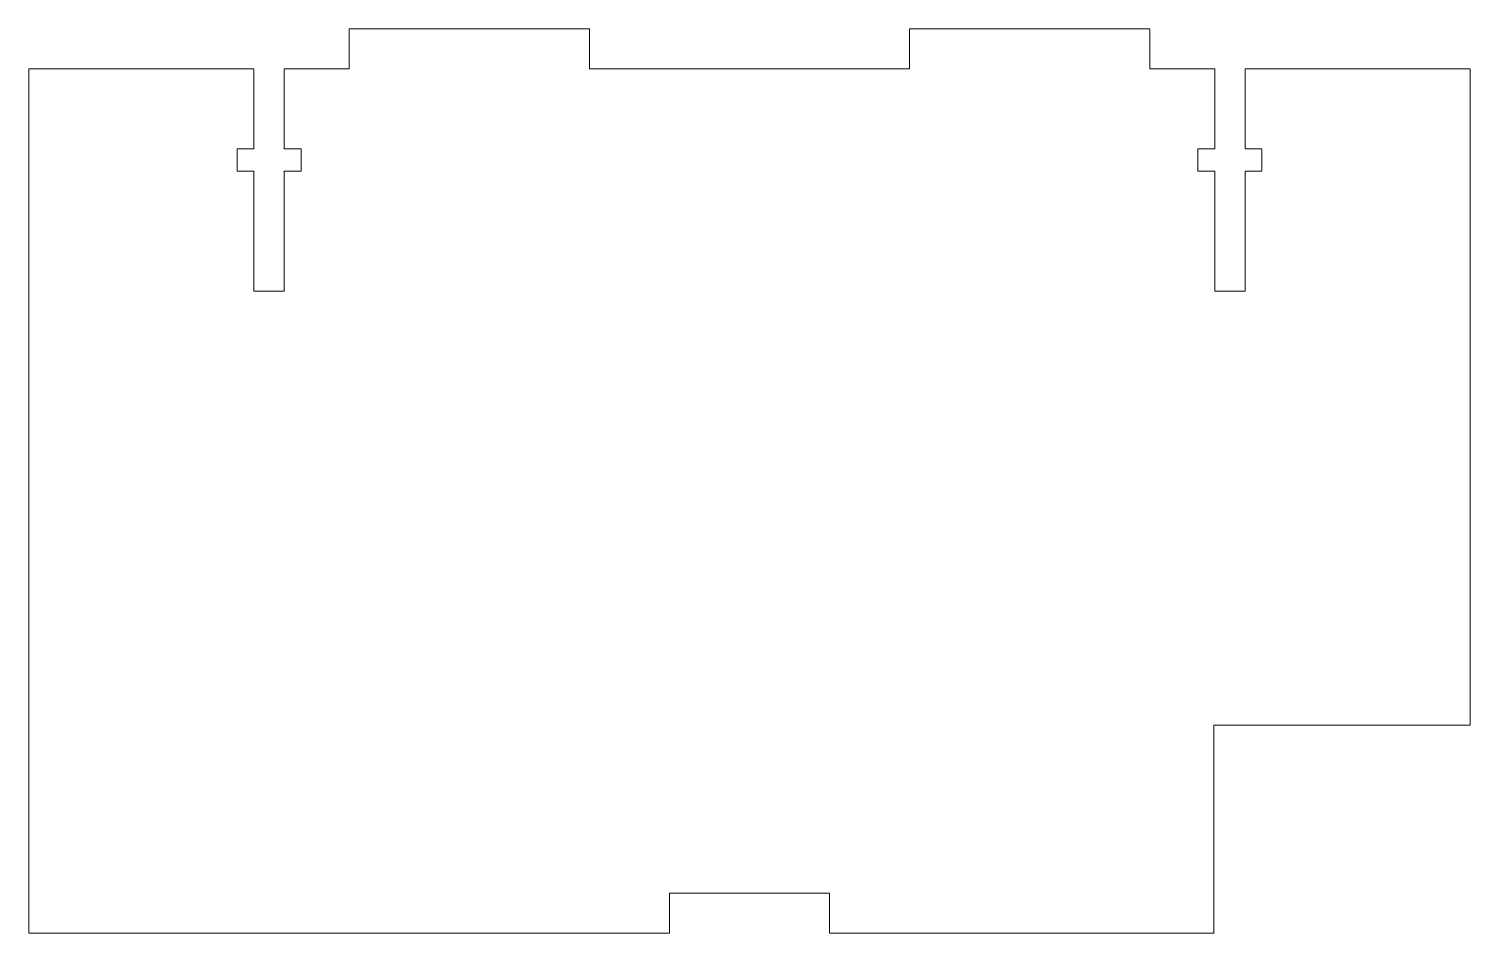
# Model space of a CAD drawing. Header units: inches. Extents: x 0 to 12.3, y 0 to 28.
# Drawn here: x 7.752 to 12.252, y 25.195 to 28.02 of the extents above; entities outside this region: 2.
import ezdxf

# ---------------------------------------------------------------- set-up
doc = ezdxf.new("R2010")
doc.units = ezdxf.units.IN
doc.header["$MEASUREMENT"] = 0
doc.styles.add('SLDTEXTSTYLE0', font='TXT', dxfattribs={"width": 0.7})

msp = doc.modelspace()

# ---------------------------------------------------------------- linework, layer by layer
at = {"color": 7, "linetype": 'Continuous', "lineweight": 15}
for p, q in [((8.7522, 28.0201), (8.7522, 27.8951)), ((9.5022, 28.0201), (8.7522, 28.0201)), ((9.5022, 27.8951), (9.5022, 28.0201)), ((10.5022, 28.0201), (10.5022, 27.8951)), ((11.2522, 28.0201), (10.5022, 28.0201)), ((11.2522, 27.8951), (11.2522, 28.0201)), ((7.7522, 27.8951), (7.7522, 25.1951)), ((8.4547, 27.8951), (7.7522, 27.8951)), ((8.4547, 27.6451), (8.4547, 27.8951)), ((8.5497, 27.6451), (8.5497, 27.8951)), ((8.5497, 27.8951), (8.7522, 27.8951)), ((10.5022, 27.8951), (9.5022, 27.8951)), ((11.4547, 27.8951), (11.2522, 27.8951)), ((11.4547, 27.6451), (11.4547, 27.8951)), ((11.5497, 27.8951), (11.5497, 27.6451)), ((12.2522, 27.8951), (11.5497, 27.8951)), ((12.2522, 25.8451), (12.2522, 27.8951)), ((8.4547, 27.6451), (8.4022, 27.6451)), ((8.4022, 27.5751), (8.4022, 27.6451)), ((8.5497, 27.6451), (8.6022, 27.6451)), ((8.6022, 27.6451), (8.6022, 27.5751)), ((11.4547, 27.6451), (11.4022, 27.6451)), ((11.4022, 27.5751), (11.4022, 27.6451)), ((11.6022, 27.6451), (11.5497, 27.6451)), ((11.6022, 27.6451), (11.6022, 27.5751)), ((8.4022, 27.5751), (8.4547, 27.5751)), ((8.4547, 27.2001), (8.4547, 27.5751)), ((8.5497, 27.5751), (8.5497, 27.2001)), ((8.5497, 27.5751), (8.6022, 27.5751)), ((11.4022, 27.5751), (11.4547, 27.5751)), ((11.4547, 27.2001), (11.4547, 27.5751)), ((11.5497, 27.5751), (11.5497, 27.2001)), ((11.5497, 27.5751), (11.6022, 27.5751)), ((8.5497, 27.2001), (8.4547, 27.2001)), ((11.5497, 27.2001), (11.4547, 27.2001)), ((11.4522, 25.8451), (12.2522, 25.8451)), ((11.4522, 25.1951), (11.4522, 25.8451)), ((9.7522, 25.3201), (10.2522, 25.3201)), ((9.7522, 25.1951), (9.7522, 25.3201)), ((10.2522, 25.3201), (10.2522, 25.1951)), ((7.7522, 25.1951), (9.7522, 25.1951)), ((10.2522, 25.1951), (11.4522, 25.1951))]:
    msp.add_line(p, q, dxfattribs=at)

# ---------------------------------------------------------------- texts
at = {"color": 7, "linetype": 'Continuous', "char_height": 0.572807, "attachment_point": 1, "style": 'SLDTEXTSTYLE0'}
for s, insert in [('SolidWorks Educational Edition.', (0, 1.5976)), ('For Instructional Use Only.', (0, 0.7384))]:
    msp.add_mtext(s, dxfattribs=dict(at, insert=insert))

doc.saveas('drawing.dxf')
